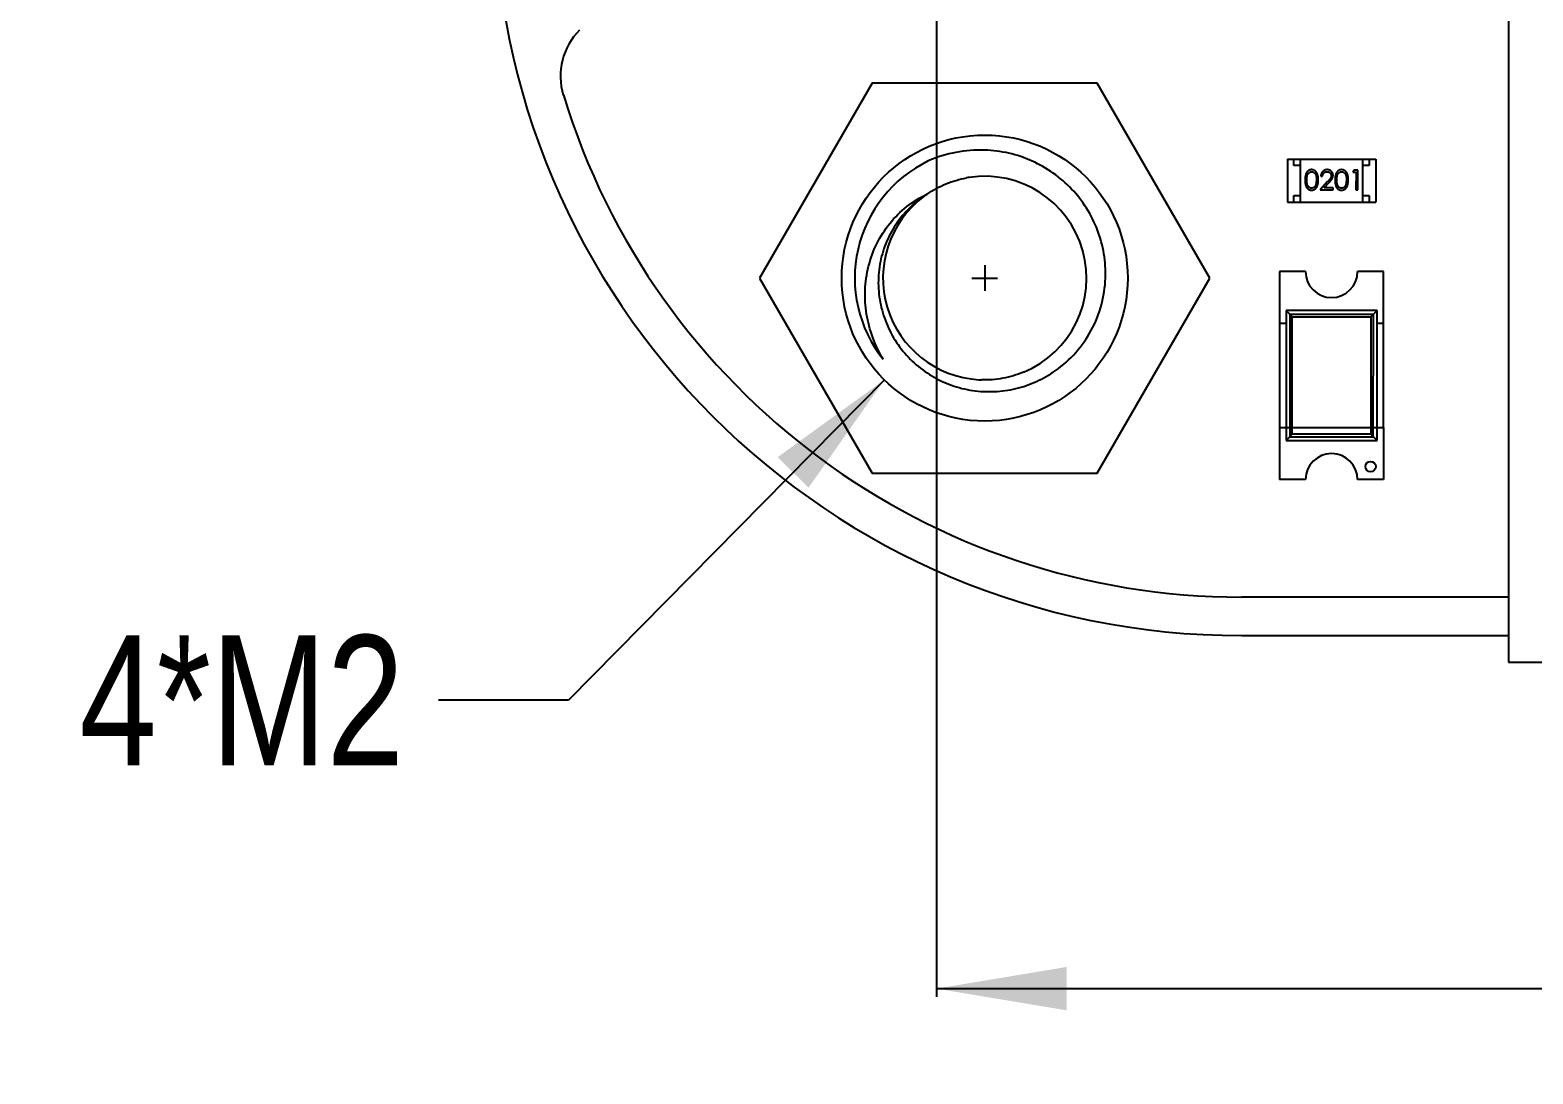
# Model space of a CAD drawing. Header units: millimetres. Extents: x 3 to 124, y -45 to 11.
# Drawn here: x 89.07 to 100.64, y -44.88 to -36.85 of the extents above; entities that cross this region are included whole.
import ezdxf

# ---------------------------------------------------------------- set-up
doc = ezdxf.new("R2010")
doc.units = ezdxf.units.MM
doc.header["$LTSCALE"] = 1.21
doc.header["$MEASUREMENT"] = 0
doc.header["$PDMODE"] = 3
doc.header["$PDSIZE"] = 0.3125
doc.layers.get('0').update_dxf_attribs({"linetype": 'CONTINUOUS'})
doc.layers.get('DEFPOINTS').update_dxf_attribs({"linetype": 'CONTINUOUS'})
doc.layers.add('Dim', color=3, linetype='CONTINUOUS', lineweight=25)
doc.styles.get("Standard").update_dxf_attribs({"font": 'txt', "width": 0.8})
doc.dimstyles.get("Standard").update_dxf_attribs({"dimtxt": 0.15625, "dimasz": 0.1875, "dimexe": 0.125, "dimexo": 0.0625, "dimgap": 0.09, "dimtad": 0, "dimtih": 1, "dimtoh": 1, "dimzin": 4, "dimdsep": 46, "dimtxsty": 'STANDARD', "dimblk": '_FILLED', "dimblk1": '_FILLED', "dimblk2": '_FILLED', "dimcen": 0.09, "dimazin": 1, "dimtp": 0.01, "dimtm": 0.01, "dimtfac": 1, "dimtofl": 0, "dimtmove": 0, "dimatfit": 3, "dimldrblk": '_FILLED', "dimfxl": 1, "dimtolj": 1, "dimtzin": 4, "dimarcsym": 0})

# ---------------------------------------------------------------- blocks, each defined once
blk = doc.blocks.new('_FILLED')
at = {"color": 0, "linetype": 'ByBlock'}
blk.add_solid([(0, 0), (-1, 0.167), (-1, -0.167)], dxfattribs=at)
blk = doc.blocks.new('*D28')
at = {"color": 0, "linetype": 'ByBlock', "lineweight": -2}
for p, q in [((96.049, -29.254), (96.049, -44.281)), ((113.829, -29.257), (113.829, -44.281)), ((96.049, -44.219), (103.427, -44.219)), ((113.829, -44.219), (106.45, -44.219))]:
    blk.add_line(p, q, dxfattribs=at)
at = {"layer": 'DEFPOINTS', "color": 0, "linetype": 'ByBlock'}
for p in [(96.049, -29.223), (113.829, -29.226)]:
    blk.add_point(p, dxfattribs=at)
at = {"color": 0, "linetype": 'ByBlock', "lineweight": -2, "rotation": 180}
blk.add_blockref('_FILLED', (96.049, -44.219), dxfattribs=at)
at = {"color": 0, "linetype": 'ByBlock', "lineweight": -2}
blk.add_blockref('_FILLED', (113.829, -44.219), dxfattribs=at)
at = {"color": 0, "linetype": 'ByBlock', "lineweight": -2, "insert": (104.939, -44.219), "char_height": 1, "attachment_point": 5}
blk.add_mtext('\\A1;17.78', dxfattribs=at)
blk = doc.blocks.new('*D30')
at = {"color": 0, "linetype": 'ByBlock', "lineweight": -2}
for p, q in [((96.419, -38.654), (96.419, -38.852)), ((96.32, -38.753), (96.518, -38.753)), ((95.647, -39.536), (93.216, -42.001)), ((93.216, -42.001), (92.216, -42.001))]:
    blk.add_line(p, q, dxfattribs=at)
at = {"layer": 'DEFPOINTS', "color": 0, "linetype": 'ByBlock'}
for p in [(97.192, -37.97), (95.647, -39.536)]:
    blk.add_point(p, dxfattribs=at)
at = {"color": 0, "linetype": 'ByBlock', "lineweight": -2, "rotation": 45.40012314660606}
blk.add_blockref('_FILLED', (95.647, -39.536), dxfattribs=at)
at = {"color": 0, "linetype": 'ByBlock', "lineweight": -2, "insert": (90.704, -42.001), "char_height": 1, "attachment_point": 5}
blk.add_mtext('\\A1;4*M2', dxfattribs=at)

msp = doc.modelspace()

# ---------------------------------------------------------------- linework, layer by layer
at = {"color": 6, "linetype": 'Continuous'}
for p, q in [((100.449, -34.407), (100.449, -41.707)), ((98.747, -37.838), (99.427, -37.838)), ((98.747, -37.838), (98.747, -38.168)), ((98.797, -37.888), (98.797, -37.838)), ((98.847, -37.888), (98.797, -37.888)), ((98.847, -38.168), (98.847, -37.838)), ((99.327, -38.168), (99.327, -37.838)), ((99.377, -37.888), (99.327, -37.888)), ((99.377, -37.838), (99.377, -37.888)), ((99.427, -37.838), (99.427, -38.168)), ((98.972, -37.998), (98.966, -38.036)), ((99.057, -38.011), (98.999, -38.073)), ((99.004, -37.969), (99.018, -37.969)), ((99.031, -38.058), (99.068, -38.018)), ((99.202, -37.998), (99.197, -38.036)), ((99.261, -37.923), (99.252, -37.939)), ((99.252, -37.939), (99.276, -37.939)), ((99.289, -37.923), (99.261, -37.923)), ((99.276, -37.939), (99.275, -38.073)), ((99.289, -38.073), (99.289, -37.923)), ((98.797, -38.118), (98.847, -38.118)), ((98.797, -38.168), (98.797, -38.118)), ((98.999, -38.073), (99.1, -38.073)), ((99.1, -38.058), (99.031, -38.058)), ((99.1, -38.073), (99.1, -38.058)), ((99.275, -38.073), (99.289, -38.073)), ((99.327, -38.118), (99.377, -38.118)), ((99.377, -38.118), (99.377, -38.168)), ((98.747, -38.168), (99.427, -38.168)), ((98.887, -38.703), (98.687, -38.703)), ((98.687, -38.703), (98.687, -39.903)), ((99.487, -38.703), (99.287, -38.703)), ((99.487, -39.903), (99.487, -38.703)), ((99.437, -39.003), (98.737, -39.003)), ((98.737, -39.003), (98.785, -39.052)), ((98.737, -39.003), (98.737, -40.003)), ((98.766, -39.032), (98.765, -39.975)), ((99.409, -39.032), (98.766, -39.032)), ((98.785, -39.052), (99.389, -39.052)), ((98.785, -39.955), (98.785, -39.052)), ((99.437, -39.003), (99.389, -39.052)), ((99.389, -39.052), (99.389, -39.955)), ((99.408, -39.975), (99.409, -39.032)), ((99.437, -40.003), (99.437, -39.003)), ((98.737, -39.103), (98.687, -39.103)), ((99.487, -39.103), (99.437, -39.103)), ((98.687, -39.903), (98.737, -39.903)), ((98.687, -39.903), (98.687, -40.303)), ((98.737, -39.903), (99.437, -39.903)), ((98.785, -39.955), (98.737, -40.003)), ((98.765, -39.975), (99.408, -39.975)), ((99.389, -39.955), (98.785, -39.955)), ((99.437, -40.003), (99.389, -39.955)), ((99.437, -39.903), (99.487, -39.903)), ((99.487, -39.903), (99.487, -40.303)), ((98.737, -40.003), (99.437, -40.003)), ((98.887, -40.303), (98.687, -40.303)), ((99.487, -40.303), (99.287, -40.303))]:
    msp.add_line(p, q, dxfattribs=at)
at = {"color": 7, "linetype": 'Continuous'}
for p, q in [((95.553, -37.253), (94.687, -38.753)), ((97.285, -37.253), (95.553, -37.253)), ((98.151, -38.753), (97.285, -37.253)), ((94.687, -38.753), (95.553, -40.253)), ((97.285, -40.253), (98.151, -38.753)), ((95.553, -40.253), (97.285, -40.253)), ((100.449, -41.207), (98.394, -41.207)), ((98.394, -41.503), (100.449, -41.503)), ((100.449, -41.707), (109.389, -41.707))]:
    msp.add_line(p, q, dxfattribs=at)
msp.add_circle((96.419, -38.753), 1.1, dxfattribs=at)
at = {"color": 6, "linetype": 'Continuous'}
msp.add_circle((99.387, -40.203), 0.04, dxfattribs=at)
at = {"color": 7, "linetype": 'Continuous'}
for centre, radius, start, end in [((98.394, -35.753), 5.75, 180, 270), ((93.655, -37.199), 0.5, 135, 196.9677), ((98.394, -35.753), 5.454, 196.9677, 270), ((96.419, -38.753), 1, 115.7143, 218.5714), ((96.419, -38.751), 0.782, 98.8359, 100.2694), ((96.419, -38.753), 0.783, 292.3665, 98.8389), ((96.419, -38.753), 0.783, 126.527, 266.7543), ((96.419, -38.755), 0.781, 266.7552, 268.1892)]:
    msp.add_arc(centre, radius, start, end, dxfattribs=at)
at = {"color": 6, "linetype": 'Continuous'}
for centre, start, end in [((99.087, -38.703), 179.9896, 359.9896), ((99.087, -40.303), 359.9896, 179.9896)]:
    msp.add_arc(centre, 0.2, start, end, dxfattribs=at)
at = {"color": 7, "linetype": 'Continuous'}
for points, knots in [([(96.419, -37.769), (96.345, -37.766), (96.196, -37.778), (96.053, -37.822), (95.985, -37.852)], [0, 0, 0, 0, 0.499989, 1, 1, 1, 1]), ([(97.348, -38.753), (97.35, -38.69), (97.342, -38.565), (97.293, -38.382), (97.208, -38.213), (97.092, -38.064), (96.95, -37.941), (96.786, -37.847), (96.607, -37.787), (96.482, -37.771), (96.419, -37.769)], [0, 0, 0, 0, 0.124992, 0.249982, 0.374979, 0.499974, 0.624977, 0.749984, 0.874986, 1, 1, 1, 1]), ([(95.976, -38.107), (96.021, -38.076), (96.119, -38.023), (96.225, -37.992), (96.279, -37.982)], [0, 0, 0, 0, 0.499978, 1, 1, 1, 1]), ([(95.637, -39.376), (95.605, -39.323), (95.552, -39.211), (95.504, -39.031), (95.493, -38.845), (95.519, -38.661), (95.583, -38.486), (95.683, -38.329), (95.815, -38.198), (95.92, -38.133), (95.976, -38.107)], [0, 0, 0, 0, 0.125281, 0.250495, 0.375643, 0.500713, 0.625695, 0.750582, 0.875348, 1, 1, 1, 1]), ([(95.976, -38.107), (95.929, -38.136), (95.84, -38.206), (95.732, -38.335), (95.653, -38.484), (95.607, -38.646), (95.595, -38.814), (95.618, -38.981), (95.674, -39.14), (95.76, -39.285), (95.873, -39.41), (96.009, -39.51), (96.161, -39.582), (96.325, -39.623), (96.493, -39.631), (96.66, -39.608), (96.819, -39.553), (96.917, -39.498), (96.962, -39.466)], [0, 0, 0, 0, 0.062483, 0.124965, 0.187453, 0.249942, 0.312434, 0.374929, 0.437427, 0.499926, 0.562428, 0.624933, 0.687439, 0.749947, 0.812458, 0.87497, 0.937484, 1, 1, 1, 1]), ([(96.962, -39.466), (97.02, -39.425), (97.125, -39.331), (97.246, -39.158), (97.324, -38.962), (97.345, -38.823), (97.348, -38.753)], [0, 0, 0, 0, 0.249982, 0.499979, 0.749972, 1, 1, 1, 1]), ([(96.717, -39.477), (96.666, -39.498), (96.56, -39.53), (96.449, -39.538), (96.394, -39.536)], [0, 0, 0, 0, 0.5, 1, 1, 1, 1])]:
    msp.add_open_spline(points, degree=3, knots=knots, dxfattribs=at)
at = {"color": 6, "linetype": 'Continuous'}
for points, knots in [([(98.933, -37.919), (98.932, -37.919), (98.93, -37.919), (98.926, -37.92), (98.923, -37.92), (98.92, -37.921), (98.917, -37.922), (98.913, -37.924), (98.91, -37.926), (98.907, -37.928), (98.905, -37.93), (98.902, -37.932), (98.899, -37.935), (98.897, -37.938), (98.895, -37.941), (98.893, -37.945), (98.891, -37.948), (98.889, -37.952), (98.888, -37.957), (98.887, -37.961), (98.886, -37.966), (98.885, -37.972), (98.884, -37.978), (98.884, -37.984), (98.883, -37.991), (98.883, -37.996), (98.883, -37.998)], [0, 0, 0, 0, 0.033742, 0.066533, 0.099153, 0.13154, 0.164087, 0.196563, 0.229707, 0.263315, 0.297504, 0.331686, 0.366482, 0.4021, 0.438958, 0.476748, 0.515985, 0.556589, 0.599519, 0.645765, 0.695487, 0.748721, 0.805687, 0.866754, 0.931405, 1, 1, 1, 1]), ([(98.985, -37.998), (98.985, -37.996), (98.985, -37.991), (98.985, -37.985), (98.984, -37.979), (98.983, -37.973), (98.983, -37.967), (98.981, -37.962), (98.98, -37.957), (98.978, -37.953), (98.977, -37.949), (98.975, -37.945), (98.972, -37.941), (98.97, -37.938), (98.968, -37.935), (98.965, -37.932), (98.963, -37.93), (98.96, -37.928), (98.957, -37.926), (98.954, -37.924), (98.95, -37.922), (98.947, -37.921), (98.944, -37.92), (98.94, -37.92), (98.937, -37.919), (98.935, -37.919), (98.933, -37.919)], [0, 0, 0, 0, 0.065278, 0.127205, 0.186168, 0.241675, 0.294115, 0.343609, 0.390387, 0.434463, 0.476646, 0.517002, 0.555936, 0.593716, 0.630057, 0.665601, 0.700745, 0.734917, 0.768681, 0.802087, 0.834849, 0.867433, 0.900138, 0.932806, 0.966212, 1, 1, 1, 1]), ([(99.053, -37.919), (99.052, -37.919), (99.048, -37.919), (99.043, -37.92), (99.039, -37.921), (99.034, -37.923), (99.03, -37.925), (99.026, -37.927), (99.022, -37.93), (99.019, -37.933), (99.016, -37.937), (99.013, -37.941), (99.01, -37.945), (99.008, -37.949), (99.007, -37.954), (99.005, -37.959), (99.005, -37.964), (99.004, -37.967), (99.004, -37.969)], [0, 0, 0, 0, 0.06445, 0.126725, 0.187421, 0.247417, 0.306749, 0.366595, 0.427749, 0.490235, 0.553031, 0.614805, 0.676505, 0.738096, 0.801021, 0.864897, 0.931209, 1, 1, 1, 1]), ([(99.099, -37.964), (99.099, -37.962), (99.098, -37.959), (99.098, -37.955), (99.097, -37.951), (99.096, -37.947), (99.094, -37.943), (99.092, -37.939), (99.089, -37.936), (99.086, -37.933), (99.083, -37.929), (99.079, -37.927), (99.076, -37.924), (99.072, -37.922), (99.067, -37.921), (99.063, -37.92), (99.058, -37.919), (99.055, -37.919), (99.053, -37.919)], [0, 0, 0, 0, 0.06271, 0.123347, 0.183401, 0.242828, 0.302097, 0.36242, 0.423725, 0.487032, 0.550491, 0.612709, 0.674265, 0.73617, 0.799211, 0.863483, 0.930525, 1, 1, 1, 1]), ([(99.164, -37.919), (99.163, -37.919), (99.161, -37.919), (99.157, -37.92), (99.154, -37.92), (99.15, -37.921), (99.147, -37.922), (99.144, -37.924), (99.141, -37.926), (99.138, -37.928), (99.135, -37.93), (99.133, -37.932), (99.13, -37.935), (99.128, -37.938), (99.126, -37.941), (99.124, -37.945), (99.122, -37.948), (99.12, -37.952), (99.119, -37.957), (99.117, -37.961), (99.116, -37.966), (99.116, -37.972), (99.115, -37.978), (99.114, -37.984), (99.114, -37.991), (99.114, -37.996), (99.114, -37.998)], [0, 0, 0, 0, 0.033742, 0.066533, 0.099153, 0.13154, 0.164087, 0.196563, 0.229707, 0.263315, 0.297504, 0.331686, 0.366482, 0.4021, 0.438958, 0.476748, 0.515985, 0.556589, 0.599519, 0.645765, 0.695487, 0.748721, 0.805687, 0.866754, 0.931405, 1, 1, 1, 1]), ([(99.216, -37.998), (99.216, -37.996), (99.216, -37.991), (99.216, -37.985), (99.215, -37.979), (99.214, -37.973), (99.213, -37.967), (99.212, -37.962), (99.211, -37.957), (99.209, -37.953), (99.207, -37.949), (99.205, -37.945), (99.203, -37.942), (99.201, -37.938), (99.199, -37.935), (99.196, -37.932), (99.193, -37.93), (99.19, -37.928), (99.187, -37.926), (99.184, -37.924), (99.181, -37.923), (99.178, -37.921), (99.175, -37.92), (99.171, -37.92), (99.168, -37.919), (99.165, -37.919), (99.164, -37.919)], [0, 0, 0, 0, 0.065278, 0.127205, 0.186168, 0.241675, 0.294115, 0.343609, 0.390387, 0.434463, 0.476646, 0.517002, 0.555936, 0.593716, 0.630057, 0.665601, 0.700745, 0.734917, 0.768681, 0.802087, 0.834849, 0.867433, 0.900138, 0.932806, 0.966212, 1, 1, 1, 1]), ([(98.883, -37.998), (98.883, -38.001), (98.883, -38.005), (98.884, -38.012), (98.884, -38.018), (98.885, -38.024), (98.886, -38.03), (98.887, -38.035), (98.888, -38.04), (98.89, -38.044), (98.891, -38.048), (98.893, -38.052), (98.895, -38.055), (98.897, -38.058), (98.9, -38.061), (98.902, -38.064), (98.905, -38.066), (98.907, -38.069), (98.91, -38.071), (98.913, -38.072), (98.917, -38.074), (98.92, -38.075), (98.923, -38.076), (98.926, -38.076), (98.93, -38.077), (98.932, -38.077), (98.933, -38.077)], [0, 0, 0, 0, 0.068113, 0.132564, 0.193427, 0.250218, 0.303569, 0.353576, 0.400235, 0.443586, 0.484619, 0.524292, 0.56238, 0.599049, 0.63494, 0.669782, 0.704009, 0.737842, 0.771098, 0.803896, 0.836415, 0.868639, 0.900715, 0.933378, 0.966213, 1, 1, 1, 1]), ([(98.897, -37.998), (98.897, -37.996), (98.897, -37.992), (98.897, -37.986), (98.897, -37.981), (98.898, -37.976), (98.898, -37.972), (98.899, -37.968), (98.9, -37.964), (98.901, -37.96), (98.902, -37.957), (98.904, -37.954), (98.905, -37.952), (98.907, -37.949), (98.909, -37.947), (98.911, -37.945), (98.913, -37.943), (98.915, -37.941), (98.919, -37.938), (98.924, -37.936), (98.929, -37.935), (98.932, -37.935), (98.934, -37.935)], [0, 0, 0, 0, 0.073302, 0.142286, 0.206253, 0.266017, 0.321612, 0.372532, 0.419497, 0.462398, 0.502825, 0.541489, 0.579034, 0.615143, 0.650298, 0.684912, 0.718701, 0.752189, 0.817245, 0.879117, 0.939613, 1, 1, 1, 1]), ([(98.934, -38.062), (98.932, -38.061), (98.929, -38.061), (98.924, -38.06), (98.919, -38.058), (98.915, -38.056), (98.913, -38.053), (98.911, -38.051), (98.909, -38.049), (98.907, -38.047), (98.905, -38.044), (98.904, -38.042), (98.902, -38.039), (98.901, -38.036), (98.9, -38.032), (98.899, -38.028), (98.898, -38.024), (98.898, -38.02), (98.897, -38.015), (98.897, -38.01), (98.897, -38.004), (98.897, -38), (98.897, -37.998)], [0, 0, 0, 0, 0.060034, 0.120278, 0.182348, 0.247919, 0.281641, 0.315701, 0.350322, 0.385703, 0.421819, 0.459196, 0.497866, 0.538301, 0.58121, 0.628183, 0.679403, 0.734699, 0.794074, 0.858416, 0.927049, 1, 1, 1, 1]), ([(98.933, -38.077), (98.935, -38.077), (98.937, -38.077), (98.94, -38.076), (98.944, -38.076), (98.947, -38.075), (98.95, -38.074), (98.954, -38.072), (98.957, -38.07), (98.96, -38.068), (98.963, -38.066), (98.965, -38.064), (98.968, -38.061), (98.97, -38.058), (98.973, -38.055), (98.975, -38.051), (98.977, -38.047), (98.978, -38.043), (98.98, -38.039), (98.981, -38.034), (98.983, -38.029), (98.983, -38.023), (98.984, -38.018), (98.985, -38.011), (98.985, -38.005), (98.985, -38), (98.985, -37.998)], [0, 0, 0, 0, 0.033824, 0.067298, 0.10028, 0.133019, 0.165736, 0.198792, 0.232372, 0.266409, 0.301016, 0.336196, 0.371972, 0.408574, 0.446394, 0.485225, 0.525372, 0.567224, 0.611081, 0.65775, 0.70702, 0.759235, 0.814484, 0.873227, 0.934937, 1, 1, 1, 1]), ([(98.934, -37.935), (98.935, -37.935), (98.939, -37.935), (98.944, -37.936), (98.948, -37.938), (98.952, -37.941), (98.955, -37.943), (98.957, -37.945), (98.959, -37.947), (98.961, -37.95), (98.962, -37.952), (98.964, -37.955), (98.965, -37.958), (98.967, -37.962), (98.968, -37.966), (98.969, -37.969), (98.97, -37.974), (98.97, -37.978), (98.971, -37.983), (98.971, -37.988), (98.972, -37.993), (98.972, -37.996), (98.972, -37.998)], [0, 0, 0, 0, 0.059689, 0.119507, 0.181075, 0.246162, 0.279894, 0.314468, 0.350403, 0.387474, 0.426147, 0.466624, 0.508745, 0.553328, 0.600058, 0.649177, 0.700552, 0.754894, 0.811825, 0.871514, 0.934319, 1, 1, 1, 1]), ([(98.966, -38.036), (98.966, -38.037), (98.965, -38.039), (98.963, -38.042), (98.962, -38.045), (98.96, -38.047), (98.959, -38.049), (98.957, -38.052), (98.955, -38.053), (98.952, -38.056), (98.948, -38.058), (98.944, -38.06), (98.939, -38.061), (98.935, -38.061), (98.934, -38.062)], [0, 0, 0, 0, 0.075949, 0.148549, 0.218996, 0.286119, 0.351826, 0.416074, 0.478265, 0.540325, 0.660405, 0.774606, 0.887187, 1, 1, 1, 1]), ([(99.018, -37.969), (99.018, -37.968), (99.018, -37.965), (99.019, -37.962), (99.02, -37.958), (99.021, -37.955), (99.023, -37.952), (99.024, -37.949), (99.026, -37.946), (99.029, -37.944), (99.031, -37.942), (99.034, -37.94), (99.036, -37.938), (99.039, -37.937), (99.042, -37.936), (99.046, -37.935), (99.049, -37.935), (99.051, -37.935), (99.053, -37.935)], [0, 0, 0, 0, 0.073648, 0.143686, 0.210962, 0.275557, 0.338064, 0.399311, 0.4594, 0.51934, 0.579024, 0.637809, 0.695959, 0.754122, 0.813113, 0.873453, 0.935561, 1, 1, 1, 1]), ([(99.053, -37.935), (99.054, -37.935), (99.056, -37.935), (99.059, -37.935), (99.062, -37.936), (99.065, -37.937), (99.068, -37.938), (99.071, -37.94), (99.073, -37.942), (99.076, -37.944), (99.078, -37.946), (99.08, -37.948), (99.081, -37.951), (99.083, -37.953), (99.084, -37.956), (99.085, -37.959), (99.085, -37.962), (99.085, -37.964), (99.085, -37.965)], [0, 0, 0, 0, 0.068027, 0.133505, 0.19695, 0.26027, 0.322741, 0.384982, 0.448465, 0.513424, 0.578224, 0.640011, 0.700094, 0.760067, 0.819012, 0.877878, 0.938035, 1, 1, 1, 1]), ([(99.085, -37.965), (99.085, -37.967), (99.085, -37.97), (99.084, -37.975), (99.082, -37.979), (99.08, -37.983), (99.078, -37.986), (99.076, -37.989), (99.074, -37.992), (99.071, -37.995), (99.068, -37.999), (99.065, -38.003), (99.061, -38.007), (99.058, -38.01), (99.057, -38.011)], [0, 0, 0, 0, 0.088014, 0.174976, 0.2638, 0.355443, 0.406413, 0.465519, 0.533076, 0.609353, 0.693899, 0.787171, 0.889197, 1, 1, 1, 1]), ([(99.068, -38.018), (99.07, -38.016), (99.072, -38.013), (99.076, -38.009), (99.08, -38.005), (99.083, -38.001), (99.086, -37.997), (99.088, -37.994), (99.091, -37.991), (99.093, -37.987), (99.095, -37.982), (99.097, -37.976), (99.098, -37.97), (99.099, -37.966), (99.099, -37.964)], [0, 0, 0, 0, 0.09953, 0.192079, 0.277712, 0.357454, 0.429648, 0.495771, 0.555538, 0.608657, 0.707578, 0.804328, 0.901298, 1, 1, 1, 1]), ([(99.114, -37.998), (99.114, -38.001), (99.114, -38.005), (99.114, -38.012), (99.115, -38.018), (99.116, -38.024), (99.116, -38.03), (99.117, -38.035), (99.119, -38.04), (99.12, -38.044), (99.122, -38.048), (99.124, -38.052), (99.126, -38.055), (99.128, -38.058), (99.13, -38.061), (99.133, -38.064), (99.135, -38.067), (99.138, -38.069), (99.141, -38.071), (99.144, -38.072), (99.147, -38.074), (99.15, -38.075), (99.154, -38.076), (99.157, -38.077), (99.161, -38.077), (99.163, -38.077), (99.164, -38.077)], [0, 0, 0, 0, 0.068113, 0.132564, 0.193427, 0.250218, 0.303569, 0.353576, 0.400235, 0.443586, 0.484619, 0.524292, 0.56238, 0.599049, 0.63494, 0.669782, 0.704009, 0.737842, 0.771098, 0.803896, 0.836415, 0.868639, 0.900715, 0.933378, 0.966213, 1, 1, 1, 1]), ([(99.127, -37.998), (99.127, -37.996), (99.127, -37.992), (99.128, -37.987), (99.128, -37.981), (99.129, -37.976), (99.129, -37.972), (99.13, -37.968), (99.131, -37.964), (99.132, -37.961), (99.133, -37.957), (99.135, -37.954), (99.136, -37.952), (99.138, -37.949), (99.139, -37.947), (99.141, -37.945), (99.143, -37.943), (99.146, -37.941), (99.15, -37.938), (99.155, -37.936), (99.16, -37.935), (99.163, -37.935), (99.165, -37.935)], [0, 0, 0, 0, 0.073302, 0.142286, 0.206253, 0.266017, 0.321612, 0.372532, 0.419497, 0.462398, 0.502825, 0.541489, 0.579034, 0.615143, 0.650298, 0.684912, 0.718701, 0.752189, 0.817245, 0.879117, 0.939613, 1, 1, 1, 1]), ([(99.165, -38.062), (99.163, -38.062), (99.16, -38.061), (99.155, -38.06), (99.15, -38.058), (99.146, -38.056), (99.143, -38.053), (99.141, -38.051), (99.139, -38.049), (99.138, -38.047), (99.136, -38.044), (99.135, -38.042), (99.133, -38.039), (99.132, -38.036), (99.131, -38.032), (99.13, -38.028), (99.129, -38.024), (99.129, -38.02), (99.128, -38.015), (99.128, -38.01), (99.127, -38.004), (99.127, -38), (99.127, -37.998)], [0, 0, 0, 0, 0.060034, 0.120278, 0.182348, 0.247919, 0.281641, 0.315701, 0.350322, 0.385703, 0.421819, 0.459196, 0.497866, 0.538301, 0.58121, 0.628183, 0.679403, 0.734699, 0.794074, 0.858416, 0.927049, 1, 1, 1, 1]), ([(99.164, -38.077), (99.165, -38.077), (99.168, -38.077), (99.171, -38.076), (99.175, -38.076), (99.178, -38.075), (99.181, -38.074), (99.184, -38.072), (99.188, -38.07), (99.191, -38.069), (99.193, -38.066), (99.196, -38.064), (99.199, -38.061), (99.201, -38.058), (99.203, -38.055), (99.205, -38.051), (99.207, -38.047), (99.209, -38.043), (99.211, -38.039), (99.212, -38.034), (99.213, -38.029), (99.214, -38.023), (99.215, -38.018), (99.216, -38.011), (99.216, -38.005), (99.216, -38), (99.216, -37.998)], [0, 0, 0, 0, 0.033824, 0.067298, 0.10028, 0.133019, 0.165736, 0.198792, 0.232372, 0.266409, 0.301016, 0.336196, 0.371972, 0.408574, 0.446394, 0.485225, 0.525372, 0.567224, 0.611081, 0.65775, 0.70702, 0.759235, 0.814484, 0.873227, 0.934937, 1, 1, 1, 1]), ([(99.165, -37.935), (99.166, -37.935), (99.169, -37.935), (99.174, -37.936), (99.179, -37.938), (99.183, -37.941), (99.186, -37.943), (99.188, -37.945), (99.19, -37.947), (99.191, -37.95), (99.193, -37.952), (99.195, -37.955), (99.196, -37.958), (99.197, -37.962), (99.199, -37.966), (99.2, -37.969), (99.2, -37.974), (99.201, -37.978), (99.202, -37.983), (99.202, -37.988), (99.202, -37.993), (99.202, -37.996), (99.202, -37.998)], [0, 0, 0, 0, 0.059689, 0.119507, 0.181075, 0.246162, 0.279894, 0.314468, 0.350403, 0.387474, 0.426147, 0.466624, 0.508745, 0.553328, 0.600058, 0.649177, 0.700552, 0.754894, 0.811825, 0.871514, 0.934319, 1, 1, 1, 1]), ([(99.197, -38.036), (99.196, -38.037), (99.196, -38.039), (99.194, -38.042), (99.193, -38.045), (99.191, -38.047), (99.189, -38.049), (99.188, -38.052), (99.186, -38.053), (99.183, -38.056), (99.179, -38.058), (99.174, -38.06), (99.17, -38.061), (99.166, -38.062), (99.165, -38.062)], [0, 0, 0, 0, 0.075949, 0.148549, 0.218996, 0.286119, 0.351826, 0.416074, 0.478265, 0.540325, 0.660405, 0.774606, 0.887187, 1, 1, 1, 1])]:
    msp.add_open_spline(points, degree=3, knots=knots, dxfattribs=at)

# ---------------------------------------------------------------- dimensions: what is measured, and where the dimension line sits
at = {"layer": 'Dim'}
dim = msp.add_linear_dim(base=(113.829, -44.219), p1=(96.049, -29.223), p2=(113.829, -29.226), dimstyle='STANDARD', override={"dimscale": 0.5, "dimtxt": 2, "dimasz": 2, "dimtih": 0, "dimtoh": 0, "dimzin": 0, "dimcen": 0.198, "dimadec": 0, "dimazin": 0, "dimtp": 0, "dimtm": 0, "dimtdec": 4, "dimtzin": 0}, dxfattribs=at)
dim.commit()
dim.dimension.update_dxf_attribs({"geometry": '*D28', "text_midpoint": (104.939, -44.219)})
dim = msp.add_diameter_dim_2p(p1=(97.192, -37.97), p2=(95.647, -39.536), text='4*M<>', dimstyle='STANDARD', override={"dimscale": 0.5, "dimtxt": 2, "dimasz": 2, "dimtih": 0, "dimdec": 0, "dimzin": 0, "dimpost": '<>', "dimcen": 0.198, "dimadec": 0, "dimazin": 0, "dimtp": 0, "dimtm": 0, "dimtdec": 4, "dimtzin": 0}, dxfattribs=at)
dim.commit()
dim.dimension.update_dxf_attribs({"geometry": '*D30', "text_midpoint": (90.704, -42.001), "dimtype": 163})

doc.saveas('drawing.dxf')
